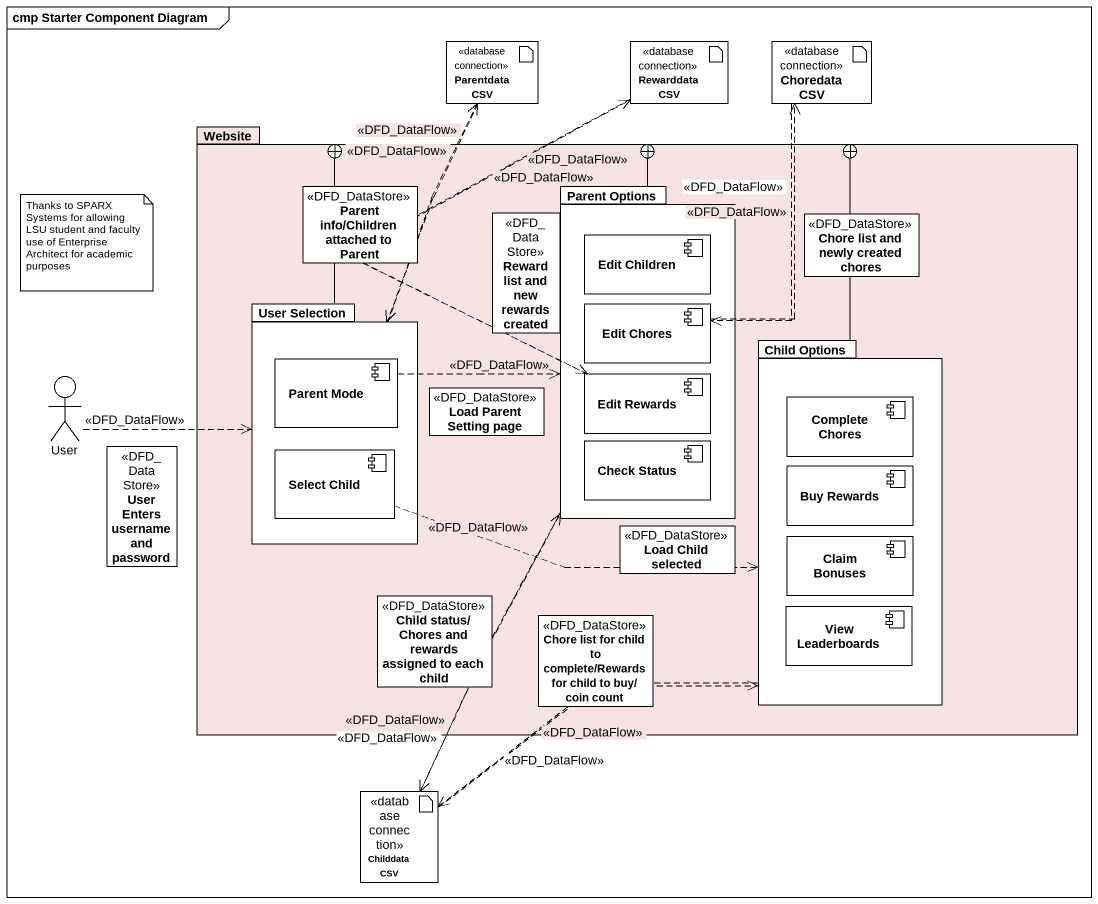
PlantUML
@startuml
mainframe cmp Starter Component Diagram
allowmixing
hide circle
hide empty members
artifact "Parentdata CSV" as Parentdata_CSV <<database connection>>
artifact "Rewarddata CSV" as Rewarddata_CSV <<database connection>>
artifact "Choredata CSV" as Choredata_CSV <<database connection>>
package Website #F7E3E3 {
  class "Parent info/Children attached to Parent" as Parent_info_Children <<DFD_DataStore>>
  class "Reward list and new rewards created" as Reward_list_and_new_rewards <<DFD_DataStore>>
  package "Parent Options" as Parent_Options {
    component "Edit Children" as Edit_Children
    component "Edit Chores" as Edit_Chores
    component "Edit Rewards" as Edit_Rewards
    component "Check Status" as Check_Status
  }
  class "Chore list and newly created chores" as Chore_list_and_newly <<DFD_DataStore>>
  package "User Selection" as User_Selection {
    component "Parent Mode" as Parent_Mode
    component "Select Child" as Select_Child
  }
  class "Load Parent Setting page" as Load_Parent_Setting_page <<DFD_DataStore>>
  package "Child Options" as Child_Options {
    component "Complete Chores" as Complete_Chores
    component "Buy Rewards" as Buy_Rewards
    component "Claim Bonuses" as Claim_Bonuses
    component "View Leaderboards" as View_Leaderboards
  }
  class "Load Child selected" as Load_Child_selected <<DFD_DataStore>>
  class "Child status/ Chores and rewards assigned to each child" as Child_status_Chores_and <<DFD_DataStore>>
  class "Chore list for child to complete/Rewards for child to buy/ coin count" as Chore_list_for_child_to <<DFD_DataStore>>
}
actor User
class "User Enters username and password" as User_Enters_username_and <<DFD_DataStore>>
artifact "Childdata CSV" as Childdata_CSV <<database connection>>
Parentdata_CSV ..> User_Selection : <<DFD_DataFlow>>
Rewarddata_CSV ..> Edit_Rewards : <<DFD_DataFlow>>
Choredata_CSV ..> Edit_Chores : <<DFD_DataFlow>>
Parent_Options --+ Website
Parent_Options ..> Childdata_CSV : <<DFD_DataFlow>>
User_Selection .up.> Parentdata_CSV : <<DFD_DataFlow>>
User_Selection -right-+ Website
Edit_Chores .up.> Choredata_CSV : <<DFD_DataFlow>>
User .right.> User_Selection : <<DFD_DataFlow>>
Parent_Mode .right.> Parent_Options : <<DFD_DataFlow>>
Edit_Rewards .up.> Rewarddata_CSV : <<DFD_DataFlow>>
Child_Options -left-+ Website
Child_Options ..> Childdata_CSV : <<DFD_DataFlow>>
Select_Child .right.> Child_Options : <<DFD_DataFlow>>
Childdata_CSV .up.> Parent_Options : <<DFD_DataFlow>>
Childdata_CSV .up.> Child_Options : <<DFD_DataFlow>>
note as N1
  Thanks to SPARX Systems for allowing LSU student and faculty use of Enterprise Architect for academic purposes
end note
@enduml
